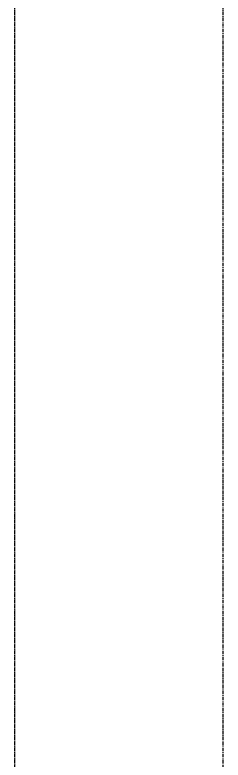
# Model space of a CAD drawing. Header units: inches. Extents: x -4058 to -1781, y 9814 to 12289.
# Drawn here: x -2173.3 to -2141.3, y 10897.7 to 11012 of the extents above; entities that cross this region are included whole.
import ezdxf

# ---------------------------------------------------------------- set-up
doc = ezdxf.new("R2010")
doc.units = ezdxf.units.IN
doc.header["$MEASUREMENT"] = 0
doc.linetypes.add('Grid Line 1_2_', pattern=[0.875, 0.5, -0.125, 0.125, -0.125])
doc.linetypes.add('Grid Line 1_2__2_', pattern=[0.875, 0.5, -0.125, 0.125, -0.125])
for name, color, linetype, lineweight in [('0-1', 7, 'Continuous', 5), ('S-GRID-1', 1, 'Grid Line 1_2_', 9), ('S-GRID-2', 1, 'Grid Line 1_2__2_', 30)]:
    doc.layers.add(name, color=color, linetype=linetype, lineweight=lineweight)

# ---------------------------------------------------------------- blocks, each defined once
blk = doc.blocks.new('CTR - 1st Phase - Shell_rvt-1-UNITS PLANS - 3RD FLOOR')
at = {"layer": 'S-GRID-1'}
blk.add_line((-2173.32, 9836.18), (-2173.32, 12273), dxfattribs=at)
blk = doc.blocks.new('CTR - 1st Phase - Structure_rvt-1-UNITS PLANS - 3RD FLOOR')
at = {"layer": 'S-GRID-2'}
for p, q in [((-2173.32, 9814.03), (-2173.32, 12247.5)), ((-2141.32, 9814.03), (-2141.32, 12247.5))]:
    blk.add_line(p, q, dxfattribs=at)

msp = doc.modelspace()

# ---------------------------------------------------------------- block references
at = {"layer": '0-1'}
for name in ['CTR - 1st Phase - Shell_rvt-1-UNITS PLANS - 3RD FLOOR', 'CTR - 1st Phase - Structure_rvt-1-UNITS PLANS - 3RD FLOOR']:
    msp.add_blockref(name, (0, 0), dxfattribs=at)

doc.saveas('drawing.dxf')
